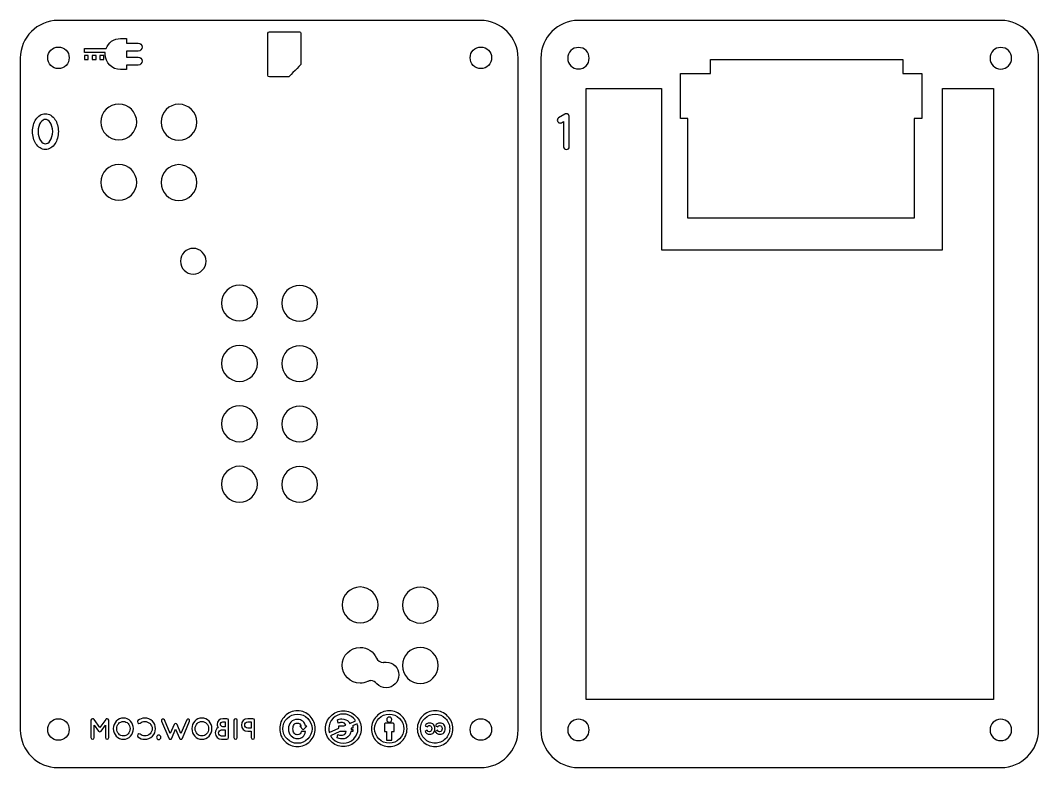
# Model space of a CAD drawing. Header units: millimetres. Extents: x -1309 to 1857, y -1546 to 39.
# Drawn here: x -987.9 to -852.9, y -471.1 to -372.1 of the extents above; entities that cross this region are included whole.
import ezdxf

# ---------------------------------------------------------------- set-up
doc = ezdxf.new("R2010")
doc.units = ezdxf.units.MM
doc.header["$LTSCALE"] = 0.5
doc.layers.add('svg6375', color=7, linetype='Continuous')

msp = doc.modelspace()

# ---------------------------------------------------------------- linework, layer by layer
at = {"layer": 'svg6375'}
for p, q in [((-978.92, -376.75), (-979.43, -376.75)), ((-979.43, -376.75), (-979.43, -377.26)), ((-979.43, -377.26), (-978.92, -377.26)), ((-978.92, -377.26), (-978.92, -376.75)), ((-977.89, -376.75), (-978.4, -376.75)), ((-978.4, -376.75), (-978.4, -377.26)), ((-978.4, -377.26), (-977.89, -377.26)), ((-977.89, -377.26), (-977.89, -376.75)), ((-976.86, -376.75), (-977.37, -376.75)), ((-977.37, -376.75), (-977.37, -377.26)), ((-977.37, -377.26), (-976.86, -377.26)), ((-976.86, -377.26), (-976.86, -376.75)), ((-896.43, -377.25), (-870.91, -377.25)), ((-896.43, -379.11), (-896.43, -377.25)), ((-870.91, -377.25), (-870.91, -379.11)), ((-900.41, -385.1), (-900.41, -379.11)), ((-900.41, -379.11), (-896.43, -379.11)), ((-870.91, -379.11), (-868.41, -379.11)), ((-868.41, -379.11), (-868.41, -385.1)), ((-912.92, -381.1), (-902.91, -381.1)), ((-912.92, -462.1), (-912.92, -381.1)), ((-912.92, -381.1), (-912.92, -381.1)), ((-902.91, -381.1), (-902.91, -402.47)), ((-865.66, -402.47), (-865.66, -381.1)), ((-865.66, -381.1), (-858.91, -381.1)), ((-858.91, -381.1), (-858.91, -462.1)), ((-899.42, -385.1), (-900.41, -385.1)), ((-899.42, -398.3), (-899.42, -385.1)), ((-868.41, -385.1), (-869.41, -385.1)), ((-869.41, -385.1), (-869.41, -398.3)), ((-869.41, -398.3), (-899.42, -398.3)), ((-902.91, -402.47), (-865.66, -402.47)), ((-858.91, -462.1), (-912.92, -462.1))]:
    msp.add_line(p, q, dxfattribs=at)
msp.add_lwpolyline([(-944.94, -466.06), (-944.94, -466.05), (-944.94, -466.06), (-944.94, -466.06)], dxfattribs=at)
for points, knots in [([(-921.92, -377.09), (-921.92, -377.09), (-921.92, -466.11), (-921.92, -466.11), (-921.92, -468.86), (-924.17, -471.11), (-926.92, -471.11), (-926.92, -471.11), (-982.93, -471.11), (-982.93, -471.11), (-985.68, -471.11), (-987.93, -468.86), (-987.93, -466.11), (-987.93, -466.11), (-987.93, -377.09), (-987.93, -377.09), (-987.93, -374.34), (-985.68, -372.09), (-982.93, -372.09), (-982.93, -372.09), (-926.92, -372.09), (-926.92, -372.09), (-924.17, -372.09), (-921.92, -374.34), (-921.92, -377.09)], [0, 0, 0, 0, 1, 1, 1, 2, 2, 2, 3, 3, 3, 4, 4, 4, 5, 5, 5, 6, 6, 6, 7, 7, 7, 8, 8, 8, 8]), ([(-954.89, -373.58), (-955, -373.58), (-955.09, -373.67), (-955.09, -373.79), (-955.09, -373.79), (-955.11, -379.36), (-955.11, -379.36), (-955.11, -379.48), (-955.01, -379.56), (-954.9, -379.56), (-954.9, -379.56), (-952.42, -379.58), (-952.37, -379.58), (-952.36, -379.58), (-952.35, -379.57), (-952.33, -379.56), (-952.2, -379.43), (-950.77, -377.97), (-950.77, -377.97), (-950.75, -377.95), (-950.74, -377.9), (-950.74, -377.9), (-950.74, -377.9), (-950.74, -373.81), (-950.74, -373.81), (-950.74, -373.69), (-950.82, -373.59), (-950.93, -373.59), (-950.93, -373.59), (-954.89, -373.58), (-954.89, -373.58)], [0, 0, 0, 0, 1, 1, 1, 2, 2, 2, 3, 3, 3, 4, 4, 4, 5, 5, 5, 6, 6, 6, 7, 7, 7, 8, 8, 8, 9, 9, 9, 10, 10, 10, 10]), ([(-972.3, -376.94), (-972.3, -376.94), (-973.84, -376.94), (-973.84, -376.94), (-973.84, -376.94), (-973.84, -376.15), (-973.84, -376.15), (-973.84, -376.15), (-972.3, -376.15), (-972.3, -376.15), (-972.01, -376.15), (-971.78, -375.91), (-971.78, -375.62), (-971.78, -375.33), (-972.01, -375.09), (-972.3, -375.09), (-972.3, -375.09), (-973.84, -375.09), (-973.84, -375.09), (-973.84, -375.09), (-973.84, -374.48), (-973.84, -374.48), (-973.84, -374.48), (-974.65, -374.48), (-974.65, -374.48), (-974.65, -374.48), (-974.65, -374.48), (-974.65, -374.48), (-974.65, -374.48), (-974.66, -374.48), (-974.66, -374.48), (-975.53, -374.48), (-976.26, -375.04), (-976.55, -375.83), (-976.55, -375.83), (-979.43, -375.83), (-979.43, -375.83), (-979.43, -375.83), (-979.43, -376.34), (-979.43, -376.34), (-979.43, -376.34), (-976.66, -376.34), (-976.66, -376.34), (-976.67, -376.4), (-976.67, -376.47), (-976.67, -376.54), (-976.67, -377.69), (-975.77, -378.61), (-974.66, -378.61), (-974.66, -378.61), (-974.65, -378.61), (-974.65, -378.61), (-974.65, -378.61), (-973.84, -378.61), (-973.84, -378.61), (-973.84, -378.61), (-973.84, -378), (-973.84, -378), (-973.84, -378), (-972.3, -378), (-972.3, -378), (-972.01, -378), (-971.78, -377.76), (-971.78, -377.47), (-971.78, -377.18), (-972.01, -376.94), (-972.3, -376.94)], [0, 0, 0, 0, 1, 1, 1, 2, 2, 2, 3, 3, 3, 4, 4, 4, 5, 5, 5, 6, 6, 6, 7, 7, 7, 8, 8, 8, 9, 9, 9, 10, 10, 10, 11, 11, 11, 12, 12, 12, 13, 13, 13, 14, 14, 14, 15, 15, 15, 16, 16, 16, 17, 17, 17, 18, 18, 18, 19, 19, 19, 20, 20, 20, 21, 21, 21, 22, 22, 22, 22]), ([(-984.3, -377.04), (-984.3, -377.83), (-983.66, -378.47), (-982.88, -378.47), (-982.09, -378.47), (-981.45, -377.83), (-981.45, -377.04), (-981.45, -376.26), (-982.09, -375.62), (-982.88, -375.62), (-983.66, -375.62), (-984.3, -376.26), (-984.3, -377.04)], [0, 0, 0, 0, 1, 1, 1, 2, 2, 2, 3, 3, 3, 4, 4, 4, 4]), ([(-925.44, -377.04), (-925.44, -376.26), (-926.08, -375.62), (-926.87, -375.62), (-927.65, -375.62), (-928.29, -376.26), (-928.29, -377.04), (-928.29, -377.83), (-927.65, -378.47), (-926.87, -378.47), (-926.08, -378.47), (-925.44, -377.83), (-925.44, -377.04)], [0, 0, 0, 0, 1, 1, 1, 2, 2, 2, 3, 3, 3, 4, 4, 4, 4]), ([(-913.92, -375.67), (-913.13, -375.67), (-912.5, -376.31), (-912.5, -377.1), (-912.5, -377.89), (-913.13, -378.52), (-913.92, -378.52), (-914.7, -378.52), (-915.35, -377.89), (-915.35, -377.1), (-915.35, -376.31), (-914.7, -375.67), (-913.92, -375.67)], [0, 0, 0, 0, 1, 1, 1, 2, 2, 2, 3, 3, 3, 4, 4, 4, 4]), ([(-857.92, -375.67), (-857.13, -375.67), (-856.49, -376.31), (-856.49, -377.1), (-856.49, -377.89), (-857.13, -378.53), (-857.92, -378.53), (-858.71, -378.53), (-859.34, -377.89), (-859.34, -377.1), (-859.34, -376.31), (-858.71, -375.67), (-857.92, -375.67)], [0, 0, 0, 0, 1, 1, 1, 2, 2, 2, 3, 3, 3, 4, 4, 4, 4]), ([(-972.5, -385.55), (-972.5, -386.86), (-973.57, -387.92), (-974.88, -387.92), (-976.19, -387.92), (-977.25, -386.86), (-977.25, -385.55), (-977.25, -384.23), (-976.19, -383.17), (-974.88, -383.17), (-973.57, -383.17), (-972.5, -384.23), (-972.5, -385.55)], [0, 0, 0, 0, 1, 1, 1, 2, 2, 2, 3, 3, 3, 4, 4, 4, 4]), ([(-964.52, -385.57), (-964.52, -386.88), (-965.58, -387.95), (-966.9, -387.95), (-968.21, -387.95), (-969.27, -386.88), (-969.27, -385.57), (-969.27, -384.26), (-968.21, -383.2), (-966.9, -383.2), (-965.58, -383.2), (-964.52, -384.26), (-964.52, -385.57)], [0, 0, 0, 0, 1, 1, 1, 2, 2, 2, 3, 3, 3, 4, 4, 4, 4]), ([(-985.86, -388.44), (-985.86, -388.44), (-985.86, -388.44), (-985.86, -388.44), (-985.57, -388.86), (-985.13, -389.19), (-984.6, -389.19), (-984.08, -389.19), (-983.63, -388.86), (-983.35, -388.44), (-983.05, -388), (-982.89, -387.43), (-982.89, -386.82), (-982.89, -386.19), (-983.05, -385.63), (-983.35, -385.2), (-983.63, -384.76), (-984.08, -384.45), (-984.6, -384.45), (-985.13, -384.45), (-985.57, -384.76), (-985.86, -385.2), (-986.16, -385.63), (-986.31, -386.19), (-986.32, -386.82), (-986.31, -387.43), (-986.16, -388), (-985.86, -388.44)], [0, 0, 0, 0, 1, 1, 1, 2, 2, 2, 3, 3, 3, 4, 4, 4, 5, 5, 5, 6, 6, 6, 7, 7, 7, 8, 8, 8, 9, 9, 9, 9]), ([(-915.4, -384.47), (-915.41, -384.46), (-915.42, -384.46), (-915.44, -384.46), (-915.45, -384.46), (-915.46, -384.46), (-915.47, -384.45)], [13, 13, 13, 13, 14, 14, 14, 15, 15, 15, 15]), ([(-915.14, -384.8), (-915.15, -384.79), (-915.15, -384.77), (-915.15, -384.75), (-915.15, -384.75), (-915.16, -384.73), (-915.16, -384.72)], [0, 0, 0, 0, 1, 1, 1, 2, 2, 2, 2]), ([(-983.97, -388.02), (-983.97, -388.02), (-983.97, -388.02), (-983.97, -388.02), (-984.17, -388.31), (-984.39, -388.44), (-984.6, -388.44), (-984.81, -388.44), (-985.04, -388.31), (-985.24, -388.02), (-985.43, -387.73), (-985.57, -387.3), (-985.57, -386.82), (-985.57, -386.33), (-985.43, -385.9), (-985.24, -385.61), (-985.04, -385.33), (-984.81, -385.19), (-984.6, -385.2), (-984.39, -385.19), (-984.17, -385.33), (-983.97, -385.61), (-983.78, -385.9), (-983.64, -386.33), (-983.64, -386.82), (-983.64, -387.3), (-983.78, -387.73), (-983.97, -388.02)], [0, 0, 0, 0, 1, 1, 1, 2, 2, 2, 3, 3, 3, 4, 4, 4, 5, 5, 5, 6, 6, 6, 7, 7, 7, 8, 8, 8, 9, 9, 9, 9]), ([(-916.67, -385.5), (-916.6, -385.63), (-916.48, -385.69), (-916.35, -385.69), (-916.29, -385.69), (-916.23, -385.68), (-916.16, -385.64)], [25, 25, 25, 25, 26, 26, 26, 27, 27, 27, 27]), ([(-915.89, -388.82), (-915.89, -389.03), (-915.73, -389.19), (-915.52, -389.19), (-915.32, -389.19), (-915.14, -389.03), (-915.14, -388.82)], [29, 29, 29, 29, 30, 30, 30, 31, 31, 31, 31]), ([(-972.5, -393.55), (-972.5, -394.86), (-973.57, -395.92), (-974.88, -395.92), (-976.19, -395.92), (-977.25, -394.86), (-977.25, -393.55), (-977.25, -392.23), (-976.19, -391.17), (-974.88, -391.17), (-973.57, -391.17), (-972.5, -392.23), (-972.5, -393.55)], [0, 0, 0, 0, 1, 1, 1, 2, 2, 2, 3, 3, 3, 4, 4, 4, 4]), ([(-964.52, -393.57), (-964.52, -394.88), (-965.58, -395.95), (-966.9, -395.95), (-968.21, -395.95), (-969.27, -394.88), (-969.27, -393.57), (-969.27, -392.26), (-968.21, -391.2), (-966.9, -391.2), (-965.58, -391.2), (-964.52, -392.26), (-964.52, -393.57)], [0, 0, 0, 0, 1, 1, 1, 2, 2, 2, 3, 3, 3, 4, 4, 4, 4]), ([(-963.3, -404), (-963.3, -404.93), (-964.07, -405.7), (-965, -405.7), (-965.94, -405.7), (-966.7, -404.93), (-966.7, -404), (-966.7, -403.06), (-965.94, -402.3), (-965, -402.3), (-964.07, -402.3), (-963.3, -403.06), (-963.3, -404)], [0, 0, 0, 0, 1, 1, 1, 2, 2, 2, 3, 3, 3, 4, 4, 4, 4]), ([(-956.5, -409.55), (-956.5, -410.86), (-957.57, -411.92), (-958.88, -411.92), (-960.19, -411.92), (-961.25, -410.86), (-961.25, -409.55), (-961.25, -408.24), (-960.19, -407.17), (-958.88, -407.17), (-957.57, -407.17), (-956.5, -408.24), (-956.5, -409.55)], [0, 0, 0, 0, 1, 1, 1, 2, 2, 2, 3, 3, 3, 4, 4, 4, 4]), ([(-948.52, -409.57), (-948.52, -410.89), (-949.58, -411.95), (-950.89, -411.95), (-952.21, -411.95), (-953.27, -410.89), (-953.27, -409.57), (-953.27, -408.26), (-952.21, -407.2), (-950.89, -407.2), (-949.58, -407.2), (-948.52, -408.26), (-948.52, -409.57)], [0, 0, 0, 0, 1, 1, 1, 2, 2, 2, 3, 3, 3, 4, 4, 4, 4]), ([(-956.5, -417.55), (-956.5, -418.86), (-957.57, -419.92), (-958.88, -419.92), (-960.19, -419.92), (-961.25, -418.86), (-961.25, -417.55), (-961.25, -416.24), (-960.19, -415.17), (-958.88, -415.17), (-957.57, -415.17), (-956.5, -416.24), (-956.5, -417.55)], [0, 0, 0, 0, 1, 1, 1, 2, 2, 2, 3, 3, 3, 4, 4, 4, 4]), ([(-948.52, -417.57), (-948.52, -418.89), (-949.58, -419.95), (-950.89, -419.95), (-952.21, -419.95), (-953.27, -418.89), (-953.27, -417.57), (-953.27, -416.26), (-952.21, -415.2), (-950.89, -415.2), (-949.58, -415.2), (-948.52, -416.26), (-948.52, -417.57)], [0, 0, 0, 0, 1, 1, 1, 2, 2, 2, 3, 3, 3, 4, 4, 4, 4]), ([(-956.5, -425.55), (-956.5, -426.86), (-957.57, -427.92), (-958.88, -427.92), (-960.19, -427.92), (-961.25, -426.86), (-961.25, -425.55), (-961.25, -424.24), (-960.19, -423.17), (-958.88, -423.17), (-957.57, -423.17), (-956.5, -424.24), (-956.5, -425.55)], [0, 0, 0, 0, 1, 1, 1, 2, 2, 2, 3, 3, 3, 4, 4, 4, 4]), ([(-948.52, -425.57), (-948.52, -426.89), (-949.58, -427.95), (-950.89, -427.95), (-952.21, -427.95), (-953.27, -426.89), (-953.27, -425.57), (-953.27, -424.26), (-952.21, -423.2), (-950.89, -423.2), (-949.58, -423.2), (-948.52, -424.26), (-948.52, -425.57)], [0, 0, 0, 0, 1, 1, 1, 2, 2, 2, 3, 3, 3, 4, 4, 4, 4]), ([(-956.5, -433.55), (-956.5, -434.86), (-957.57, -435.92), (-958.88, -435.92), (-960.19, -435.92), (-961.25, -434.86), (-961.25, -433.55), (-961.25, -432.24), (-960.19, -431.17), (-958.88, -431.17), (-957.57, -431.17), (-956.5, -432.24), (-956.5, -433.55)], [0, 0, 0, 0, 1, 1, 1, 2, 2, 2, 3, 3, 3, 4, 4, 4, 4]), ([(-948.52, -433.57), (-948.52, -434.89), (-949.58, -435.95), (-950.89, -435.95), (-952.21, -435.95), (-953.27, -434.89), (-953.27, -433.57), (-953.27, -432.26), (-952.21, -431.2), (-950.89, -431.2), (-949.58, -431.2), (-948.52, -432.26), (-948.52, -433.57)], [0, 0, 0, 0, 1, 1, 1, 2, 2, 2, 3, 3, 3, 4, 4, 4, 4]), ([(-940.5, -449.55), (-940.5, -450.86), (-941.56, -451.93), (-942.88, -451.93), (-944.19, -451.93), (-945.25, -450.86), (-945.25, -449.55), (-945.25, -448.24), (-944.19, -447.17), (-942.88, -447.17), (-941.56, -447.17), (-940.5, -448.24), (-940.5, -449.55)], [0, 0, 0, 0, 1, 1, 1, 2, 2, 2, 3, 3, 3, 4, 4, 4, 4]), ([(-932.52, -449.58), (-932.52, -450.89), (-933.58, -451.95), (-934.89, -451.95), (-936.21, -451.95), (-937.27, -450.89), (-937.27, -449.58), (-937.27, -448.26), (-936.21, -447.2), (-934.89, -447.2), (-933.58, -447.2), (-932.52, -448.26), (-932.52, -449.58)], [0, 0, 0, 0, 1, 1, 1, 2, 2, 2, 3, 3, 3, 4, 4, 4, 4]), ([(-942.87, -455.18), (-944.19, -455.18), (-945.25, -456.24), (-945.25, -457.55), (-945.25, -458.86), (-944.19, -459.92), (-942.87, -459.92), (-942.52, -459.92), (-942.19, -459.84), (-941.9, -459.7), (-941.89, -459.7), (-941.88, -459.7), (-941.87, -459.7), (-941.74, -459.63), (-941.6, -459.58), (-941.45, -459.58), (-941.14, -459.58), (-940.86, -459.73), (-940.69, -459.96), (-940.68, -459.98), (-940.66, -459.99), (-940.65, -460), (-940.34, -460.32), (-939.91, -460.52), (-939.43, -460.52), (-938.49, -460.52), (-937.73, -459.76), (-937.73, -458.82), (-937.73, -457.88), (-938.49, -457.12), (-939.43, -457.12), (-939.48, -457.12), (-939.53, -457.12), (-939.58, -457.13), (-939.58, -457.13), (-939.58, -457.13), (-939.58, -457.13), (-939.64, -457.14), (-939.69, -457.15), (-939.74, -457.15), (-939.77, -457.16), (-939.8, -457.16), (-939.82, -457.16), (-940.22, -457.16), (-940.55, -456.92), (-940.7, -456.58), (-940.7, -456.58), (-940.71, -456.59), (-940.71, -456.59), (-941.07, -455.76), (-941.9, -455.18), (-942.87, -455.18)], [0, 0, 0, 0, 1, 1, 1, 2, 2, 2, 3, 3, 3, 4, 4, 4, 5, 5, 5, 6, 6, 6, 7, 7, 7, 8, 8, 8, 9, 9, 9, 10, 10, 10, 11, 11, 11, 12, 12, 12, 13, 13, 13, 14, 14, 14, 15, 15, 15, 16, 16, 16, 17, 17, 17, 17]), ([(-932.52, -457.58), (-932.52, -458.89), (-933.58, -459.95), (-934.89, -459.95), (-936.21, -459.95), (-937.27, -458.89), (-937.27, -457.58), (-937.27, -456.26), (-936.21, -455.2), (-934.89, -455.2), (-933.58, -455.2), (-932.52, -456.26), (-932.52, -457.58)], [0, 0, 0, 0, 1, 1, 1, 2, 2, 2, 3, 3, 3, 4, 4, 4, 4]), ([(-949.52, -464.28), (-949.05, -464.75), (-948.82, -465.31), (-948.82, -465.95), (-948.82, -466.6), (-949.05, -467.15), (-949.52, -467.61), (-949.98, -468.08), (-950.54, -468.31), (-951.18, -468.31), (-951.83, -468.31), (-952.39, -468.08), (-952.86, -467.61), (-953.31, -467.16), (-953.54, -466.61), (-953.54, -465.95), (-953.54, -465.29), (-953.31, -464.73), (-952.85, -464.28), (-952.39, -463.82), (-951.83, -463.59), (-951.18, -463.59), (-950.53, -463.59), (-949.97, -463.82), (-949.52, -464.28)], [0, 0, 0, 0, 1, 1, 1, 2, 2, 2, 3, 3, 3, 4, 4, 4, 5, 5, 5, 6, 6, 6, 7, 7, 7, 8, 8, 8, 8]), ([(-952.55, -464.59), (-952.92, -464.96), (-953.11, -465.41), (-953.11, -465.95), (-953.11, -466.49), (-952.93, -466.94), (-952.56, -467.3), (-952.17, -467.69), (-951.71, -467.88), (-951.18, -467.88), (-950.66, -467.88), (-950.2, -467.69), (-949.82, -467.31), (-949.44, -466.93), (-949.25, -466.48), (-949.25, -465.95), (-949.25, -465.43), (-949.44, -464.98), (-949.82, -464.59), (-950.19, -464.21), (-950.65, -464.02), (-951.18, -464.02), (-951.72, -464.02), (-952.17, -464.21), (-952.55, -464.59)], [0, 0, 0, 0, 1, 1, 1, 2, 2, 2, 3, 3, 3, 4, 4, 4, 5, 5, 5, 6, 6, 6, 7, 7, 7, 8, 8, 8, 8]), ([(-947.46, -465.94), (-947.46, -466.6), (-947.23, -467.16), (-946.78, -467.6), (-946.31, -468.07), (-945.74, -468.3), (-945.09, -468.3), (-944.45, -468.3), (-943.9, -468.07), (-943.43, -467.61), (-942.97, -467.14), (-942.74, -466.59), (-942.74, -465.94), (-942.74, -465.3), (-942.97, -464.74), (-943.43, -464.27), (-943.89, -463.81), (-944.44, -463.58), (-945.09, -463.58), (-945.75, -463.58), (-946.31, -463.81), (-946.77, -464.27), (-947.23, -464.72), (-947.46, -465.28), (-947.46, -465.94)], [0, 0, 0, 0, 1, 1, 1, 2, 2, 2, 3, 3, 3, 4, 4, 4, 5, 5, 5, 6, 6, 6, 7, 7, 7, 8, 8, 8, 8]), ([(-946.97, -466.45), (-947.01, -466.29), (-947.03, -466.12), (-947.03, -465.94), (-947.03, -465.4), (-946.84, -464.95), (-946.46, -464.57), (-946.09, -464.19), (-945.63, -464.01), (-945.1, -464.01), (-944.56, -464.01), (-944.11, -464.19), (-943.74, -464.57), (-943.64, -464.68), (-943.55, -464.78), (-943.47, -464.9), (-943.47, -464.9), (-944.25, -465.24), (-944.25, -465.24), (-944.29, -465.17), (-944.33, -465.11), (-944.38, -465.05), (-944.61, -464.8), (-944.92, -464.65), (-945.3, -464.65), (-945.54, -464.65), (-945.75, -464.7), (-945.89, -464.77), (-945.89, -464.77), (-945.78, -465.22), (-945.78, -465.22), (-945.67, -465.17), (-945.51, -465.12), (-945.34, -465.12), (-945.15, -465.12), (-944.98, -465.18), (-944.85, -465.33), (-944.82, -465.37), (-944.79, -465.42), (-944.77, -465.47), (-944.77, -465.47), (-945.04, -465.59), (-945.04, -465.59), (-945.04, -465.59), (-945.71, -465.59), (-945.71, -465.59), (-945.71, -465.59), (-945.71, -465.87), (-945.71, -465.87), (-945.71, -465.87), (-945.68, -465.87), (-945.68, -465.87), (-945.68, -465.87), (-946.97, -466.45), (-946.97, -466.45)], [0, 0, 0, 0, 1, 1, 1, 2, 2, 2, 3, 3, 3, 4, 4, 4, 5, 5, 5, 6, 6, 6, 7, 7, 7, 8, 8, 8, 9, 9, 9, 10, 10, 10, 11, 11, 11, 12, 12, 12, 13, 13, 13, 14, 14, 14, 15, 15, 15, 16, 16, 16, 17, 17, 17, 18, 18, 18, 18]), ([(-937.35, -464.27), (-936.89, -464.74), (-936.65, -465.3), (-936.65, -465.95), (-936.65, -466.59), (-936.89, -467.15), (-937.35, -467.61), (-937.82, -468.07), (-938.37, -468.3), (-939.01, -468.3), (-939.66, -468.3), (-940.22, -468.07), (-940.7, -467.6), (-941.15, -467.16), (-941.37, -466.61), (-941.37, -465.95), (-941.37, -465.29), (-941.14, -464.73), (-940.68, -464.27), (-940.23, -463.81), (-939.67, -463.59), (-939.01, -463.59), (-938.36, -463.59), (-937.8, -463.81), (-937.35, -464.27)], [0, 0, 0, 0, 1, 1, 1, 2, 2, 2, 3, 3, 3, 4, 4, 4, 5, 5, 5, 6, 6, 6, 7, 7, 7, 8, 8, 8, 8]), ([(-940.38, -464.58), (-940.76, -464.95), (-940.95, -465.41), (-940.95, -465.95), (-940.95, -466.49), (-940.76, -466.94), (-940.39, -467.3), (-940, -467.68), (-939.54, -467.88), (-939.02, -467.88), (-938.49, -467.88), (-938.03, -467.68), (-937.65, -467.3), (-937.27, -466.92), (-937.08, -466.47), (-937.08, -465.95), (-937.08, -465.43), (-937.27, -464.97), (-937.66, -464.58), (-938.03, -464.2), (-938.48, -464.01), (-939.02, -464.01), (-939.55, -464.01), (-940, -464.2), (-940.38, -464.58)], [0, 0, 0, 0, 1, 1, 1, 2, 2, 2, 3, 3, 3, 4, 4, 4, 5, 5, 5, 6, 6, 6, 7, 7, 7, 8, 8, 8, 8]), ([(-939.01, -465.08), (-939.23, -465.08), (-939.34, -464.97), (-939.34, -464.75), (-939.34, -464.53), (-939.23, -464.42), (-939.01, -464.42), (-938.79, -464.42), (-938.68, -464.53), (-938.68, -464.75), (-938.68, -464.97), (-938.79, -465.08), (-939.01, -465.08)], [0, 0, 0, 0, 1, 1, 1, 2, 2, 2, 3, 3, 3, 4, 4, 4, 4]), ([(-931.27, -464.27), (-931.04, -464.5), (-930.87, -464.76), (-930.75, -465.05), (-930.63, -465.34), (-930.57, -465.63), (-930.57, -465.95), (-930.57, -466.26), (-930.63, -466.56), (-930.75, -466.84), (-930.86, -467.13), (-931.04, -467.38), (-931.26, -467.61), (-931.49, -467.83), (-931.74, -468.01), (-932.03, -468.13), (-932.31, -468.24), (-932.61, -468.3), (-932.92, -468.3), (-933.24, -468.3), (-933.54, -468.24), (-933.83, -468.12), (-934.12, -468), (-934.38, -467.83), (-934.61, -467.6), (-934.83, -467.39), (-935, -467.14), (-935.12, -466.85), (-935.23, -466.57), (-935.29, -466.27), (-935.29, -465.95), (-935.29, -465.63), (-935.23, -465.32), (-935.11, -465.04), (-935, -464.75), (-934.83, -464.5), (-934.61, -464.28), (-934.15, -463.82), (-933.58, -463.59), (-932.92, -463.59), (-932.27, -463.59), (-931.72, -463.82), (-931.27, -464.27)], [0, 0, 0, 0, 1, 1, 1, 2, 2, 2, 3, 3, 3, 4, 4, 4, 5, 5, 5, 6, 6, 6, 7, 7, 7, 8, 8, 8, 9, 9, 9, 10, 10, 10, 11, 11, 11, 12, 12, 12, 13, 13, 13, 14, 14, 14, 14]), ([(-934.3, -464.58), (-934.48, -464.76), (-934.62, -464.97), (-934.72, -465.2), (-934.81, -465.44), (-934.86, -465.69), (-934.86, -465.95), (-934.86, -466.49), (-934.68, -466.94), (-934.31, -467.3), (-934.12, -467.48), (-933.91, -467.63), (-933.67, -467.72), (-933.43, -467.82), (-933.19, -467.87), (-932.93, -467.87), (-932.68, -467.87), (-932.43, -467.82), (-932.2, -467.73), (-931.97, -467.63), (-931.76, -467.49), (-931.57, -467.3), (-931.39, -467.12), (-931.24, -466.91), (-931.14, -466.68), (-931.05, -466.44), (-931, -466.2), (-931, -465.95), (-931, -465.69), (-931.05, -465.45), (-931.14, -465.21), (-931.24, -464.98), (-931.39, -464.77), (-931.57, -464.58), (-931.94, -464.2), (-932.39, -464.01), (-932.93, -464.01), (-933.47, -464.01), (-933.92, -464.2), (-934.3, -464.58)], [0, 0, 0, 0, 1, 1, 1, 2, 2, 2, 3, 3, 3, 4, 4, 4, 5, 5, 5, 6, 6, 6, 7, 7, 7, 8, 8, 8, 9, 9, 9, 10, 10, 10, 11, 11, 11, 12, 12, 12, 13, 13, 13, 13]), ([(-984.3, -466.06), (-984.3, -466.84), (-983.66, -467.48), (-982.88, -467.48), (-982.09, -467.48), (-981.45, -466.84), (-981.45, -466.06), (-981.45, -465.27), (-982.09, -464.63), (-982.88, -464.63), (-983.66, -464.63), (-984.3, -465.27), (-984.3, -466.06)], [0, 0, 0, 0, 1, 1, 1, 2, 2, 2, 3, 3, 3, 4, 4, 4, 4]), ([(-978.34, -464.62), (-978.34, -464.62), (-978.34, -464.62), (-978.34, -464.62), (-978.34, -464.62), (-978.34, -464.62), (-978.34, -464.62), (-978.27, -464.62), (-978.21, -464.65), (-978.16, -464.71), (-978.16, -464.71), (-977.39, -465.79), (-977.39, -465.79), (-977.39, -465.79), (-976.61, -464.71), (-976.61, -464.71), (-976.57, -464.65), (-976.5, -464.62), (-976.44, -464.62), (-976.44, -464.62), (-976.43, -464.62), (-976.43, -464.62), (-976.31, -464.62), (-976.21, -464.72), (-976.21, -464.83), (-976.21, -464.83), (-976.21, -467.13), (-976.21, -467.13), (-976.21, -467.25), (-976.31, -467.35), (-976.43, -467.35), (-976.55, -467.35), (-976.65, -467.25), (-976.65, -467.13), (-976.65, -467.13), (-976.65, -465.49), (-976.65, -465.49), (-976.65, -465.49), (-977.2, -466.27), (-977.2, -466.27), (-977.25, -466.33), (-977.31, -466.36), (-977.38, -466.36), (-977.38, -466.36), (-977.39, -466.36), (-977.39, -466.36), (-977.39, -466.36), (-977.39, -466.36), (-977.39, -466.36), (-977.46, -466.36), (-977.52, -466.33), (-977.57, -466.27), (-977.57, -466.27), (-978.13, -465.49), (-978.13, -465.49), (-978.13, -465.49), (-978.13, -467.13), (-978.13, -467.13), (-978.13, -467.25), (-978.22, -467.35), (-978.34, -467.35), (-978.46, -467.35), (-978.56, -467.25), (-978.56, -467.13), (-978.56, -467.13), (-978.56, -464.83), (-978.56, -464.83), (-978.56, -464.72), (-978.46, -464.62), (-978.34, -464.62)], [0, 0, 0, 0, 1, 1, 1, 2, 2, 2, 3, 3, 3, 4, 4, 4, 5, 5, 5, 6, 6, 6, 7, 7, 7, 8, 8, 8, 9, 9, 9, 10, 10, 10, 11, 11, 11, 12, 12, 12, 13, 13, 13, 14, 14, 14, 15, 15, 15, 16, 16, 16, 17, 17, 17, 18, 18, 18, 19, 19, 19, 20, 20, 20, 21, 21, 21, 22, 22, 22, 23, 23, 23, 23]), ([(-974.27, -464.54), (-973.9, -464.54), (-973.56, -464.7), (-973.32, -464.96), (-973.08, -465.22), (-972.93, -465.56), (-972.93, -465.94), (-972.93, -466.33), (-973.08, -466.68), (-973.32, -466.93), (-973.56, -467.18), (-973.9, -467.35), (-974.27, -467.35), (-974.63, -467.35), (-974.98, -467.18), (-975.21, -466.93), (-975.45, -466.68), (-975.6, -466.33), (-975.6, -465.94), (-975.6, -465.56), (-975.45, -465.22), (-975.21, -464.96), (-974.98, -464.7), (-974.63, -464.54), (-974.27, -464.54)], [0, 0, 0, 0, 1, 1, 1, 2, 2, 2, 3, 3, 3, 4, 4, 4, 5, 5, 5, 6, 6, 6, 7, 7, 7, 8, 8, 8, 8]), ([(-974.89, -466.62), (-974.73, -466.8), (-974.51, -466.9), (-974.27, -466.9), (-974.02, -466.9), (-973.81, -466.8), (-973.64, -466.62), (-973.48, -466.46), (-973.38, -466.21), (-973.38, -465.94), (-973.38, -465.68), (-973.48, -465.43), (-973.64, -465.26), (-973.81, -465.09), (-974.02, -464.99), (-974.27, -464.99), (-974.51, -464.99), (-974.73, -465.09), (-974.89, -465.26), (-975.05, -465.43), (-975.15, -465.68), (-975.15, -465.94), (-975.15, -466.21), (-975.05, -466.46), (-974.89, -466.62)], [0, 0, 0, 0, 1, 1, 1, 2, 2, 2, 3, 3, 3, 4, 4, 4, 5, 5, 5, 6, 6, 6, 7, 7, 7, 8, 8, 8, 8]), ([(-971.43, -467.35), (-971.77, -467.35), (-972.09, -467.24), (-972.33, -467.04), (-972.43, -466.97), (-972.44, -466.83), (-972.37, -466.73), (-972.29, -466.64), (-972.15, -466.62), (-972.06, -466.69), (-971.88, -466.83), (-971.67, -466.9), (-971.43, -466.9), (-971.16, -466.9), (-970.91, -466.8), (-970.73, -466.62), (-970.55, -466.45), (-970.44, -466.21), (-970.44, -465.95), (-970.44, -465.68), (-970.55, -465.45), (-970.73, -465.27), (-970.91, -465.1), (-971.16, -464.99), (-971.43, -464.99), (-971.67, -464.99), (-971.89, -465.06), (-972.06, -465.2), (-972.15, -465.27), (-972.29, -465.26), (-972.37, -465.16), (-972.44, -465.06), (-972.43, -464.92), (-972.33, -464.85), (-972.09, -464.66), (-971.77, -464.54), (-971.43, -464.54), (-970.65, -464.55), (-970, -465.17), (-970, -465.95), (-970, -466.72), (-970.65, -467.35), (-971.43, -467.35)], [0, 0, 0, 0, 1, 1, 1, 2, 2, 2, 3, 3, 3, 4, 4, 4, 5, 5, 5, 6, 6, 6, 7, 7, 7, 8, 8, 8, 9, 9, 9, 10, 10, 10, 11, 11, 11, 12, 12, 12, 13, 13, 13, 14, 14, 14, 14]), ([(-969.09, -464.67), (-968.98, -464.62), (-968.86, -464.67), (-968.81, -464.78), (-968.81, -464.78), (-968.05, -466.58), (-968.05, -466.58), (-968.05, -466.58), (-967.55, -465.39), (-967.55, -465.39), (-967.51, -465.3), (-967.43, -465.25), (-967.34, -465.25), (-967.26, -465.25), (-967.18, -465.3), (-967.14, -465.39), (-967.14, -465.39), (-966.64, -466.58), (-966.64, -466.58), (-966.64, -466.58), (-965.87, -464.78), (-965.87, -464.78), (-965.83, -464.67), (-965.7, -464.62), (-965.6, -464.67), (-965.48, -464.71), (-965.44, -464.84), (-965.48, -464.94), (-965.48, -464.94), (-966.44, -467.22), (-966.44, -467.22), (-966.45, -467.23), (-966.45, -467.24), (-966.46, -467.25), (-966.46, -467.25), (-966.46, -467.26), (-966.46, -467.26), (-966.47, -467.26), (-966.47, -467.27), (-966.48, -467.28), (-966.48, -467.29), (-966.48, -467.29), (-966.49, -467.29), (-966.5, -467.29), (-966.5, -467.3), (-966.51, -467.31), (-966.51, -467.31), (-966.52, -467.31), (-966.52, -467.31), (-966.52, -467.32), (-966.54, -467.33), (-966.55, -467.33), (-966.56, -467.33), (-966.56, -467.33), (-966.56, -467.34), (-966.57, -467.34), (-966.58, -467.34), (-966.59, -467.35), (-966.59, -467.35), (-966.6, -467.35), (-966.6, -467.35), (-966.61, -467.35), (-966.63, -467.35), (-966.64, -467.35), (-966.65, -467.35), (-966.66, -467.35), (-966.67, -467.35), (-966.67, -467.35), (-966.68, -467.35), (-966.68, -467.35), (-966.69, -467.34), (-966.7, -467.34), (-966.72, -467.34), (-966.72, -467.33), (-966.72, -467.33), (-966.72, -467.33), (-966.72, -467.33), (-966.72, -467.33), (-966.72, -467.33), (-966.73, -467.33), (-966.74, -467.32), (-966.75, -467.31), (-966.75, -467.31), (-966.76, -467.31), (-966.76, -467.31), (-966.77, -467.3), (-966.78, -467.29), (-966.79, -467.29), (-966.79, -467.29), (-966.79, -467.29), (-966.79, -467.28), (-966.8, -467.27), (-966.81, -467.26), (-966.81, -467.26), (-966.81, -467.26), (-966.81, -467.25), (-966.82, -467.25), (-966.82, -467.24), (-966.83, -467.23), (-966.83, -467.22), (-966.83, -467.22), (-967.34, -466.01), (-967.34, -466.01), (-967.34, -466.01), (-967.86, -467.22), (-967.86, -467.22), (-967.86, -467.23), (-967.86, -467.24), (-967.87, -467.25), (-967.87, -467.25), (-967.87, -467.26), (-967.88, -467.26), (-967.88, -467.26), (-967.89, -467.27), (-967.89, -467.28), (-967.9, -467.29), (-967.9, -467.29), (-967.9, -467.29), (-967.91, -467.29), (-967.92, -467.3), (-967.93, -467.31), (-967.93, -467.31), (-967.93, -467.31), (-967.93, -467.31), (-967.94, -467.32), (-967.95, -467.33), (-967.97, -467.33), (-967.97, -467.33), (-967.97, -467.33), (-967.98, -467.34), (-967.98, -467.34), (-967.99, -467.34), (-968, -467.35), (-968, -467.35), (-968.02, -467.35), (-968.02, -467.35), (-968.03, -467.35), (-968.04, -467.35), (-968.05, -467.35), (-968.07, -467.35), (-968.08, -467.35), (-968.09, -467.35), (-968.09, -467.35), (-968.1, -467.35), (-968.1, -467.35), (-968.11, -467.34), (-968.12, -467.34), (-968.13, -467.34), (-968.13, -467.33), (-968.13, -467.33), (-968.13, -467.33), (-968.13, -467.33), (-968.14, -467.33), (-968.14, -467.33), (-968.15, -467.33), (-968.16, -467.32), (-968.17, -467.31), (-968.17, -467.31), (-968.18, -467.31), (-968.18, -467.31), (-968.18, -467.3), (-968.2, -467.29), (-968.2, -467.29), (-968.2, -467.29), (-968.21, -467.29), (-968.21, -467.28), (-968.21, -467.27), (-968.22, -467.26), (-968.23, -467.26), (-968.23, -467.26), (-968.23, -467.25), (-968.23, -467.25), (-968.24, -467.24), (-968.25, -467.23), (-968.25, -467.22), (-968.25, -467.22), (-969.2, -464.94), (-969.2, -464.94), (-969.25, -464.84), (-969.2, -464.71), (-969.09, -464.67)], [0, 0, 0, 0, 1, 1, 1, 2, 2, 2, 3, 3, 3, 4, 4, 4, 5, 5, 5, 6, 6, 6, 7, 7, 7, 8, 8, 8, 9, 9, 9, 10, 10, 10, 11, 11, 11, 12, 12, 12, 13, 13, 13, 14, 14, 14, 15, 15, 15, 16, 16, 16, 17, 17, 17, 18, 18, 18, 19, 19, 19, 20, 20, 20, 21, 21, 21, 22, 22, 22, 23, 23, 23, 24, 24, 24, 25, 25, 25, 26, 26, 26, 27, 27, 27, 28, 28, 28, 29, 29, 29, 30, 30, 30, 31, 31, 31, 32, 32, 32, 33, 33, 33, 34, 34, 34, 35, 35, 35, 36, 36, 36, 37, 37, 37, 38, 38, 38, 39, 39, 39, 40, 40, 40, 41, 41, 41, 42, 42, 42, 43, 43, 43, 44, 44, 44, 45, 45, 45, 46, 46, 46, 47, 47, 47, 48, 48, 48, 49, 49, 49, 50, 50, 50, 51, 51, 51, 52, 52, 52, 53, 53, 53, 54, 54, 54, 55, 55, 55, 56, 56, 56, 57, 57, 57, 58, 58, 58, 59, 59, 59, 60, 60, 60, 60]), ([(-963.87, -464.54), (-963.49, -464.54), (-963.15, -464.7), (-962.91, -464.96), (-962.67, -465.22), (-962.53, -465.56), (-962.53, -465.94), (-962.53, -466.33), (-962.67, -466.68), (-962.91, -466.93), (-963.15, -467.18), (-963.49, -467.35), (-963.87, -467.35), (-964.23, -467.35), (-964.57, -467.18), (-964.8, -466.93), (-965.04, -466.68), (-965.19, -466.33), (-965.19, -465.94), (-965.19, -465.56), (-965.04, -465.22), (-964.8, -464.96), (-964.57, -464.7), (-964.23, -464.54), (-963.87, -464.54)], [0, 0, 0, 0, 1, 1, 1, 2, 2, 2, 3, 3, 3, 4, 4, 4, 5, 5, 5, 6, 6, 6, 7, 7, 7, 8, 8, 8, 8]), ([(-964.48, -466.62), (-964.32, -466.8), (-964.1, -466.9), (-963.87, -466.9), (-963.62, -466.9), (-963.4, -466.8), (-963.23, -466.62), (-963.07, -466.46), (-962.97, -466.21), (-962.97, -465.94), (-962.97, -465.68), (-963.07, -465.43), (-963.23, -465.26), (-963.4, -465.09), (-963.62, -464.99), (-963.87, -464.99), (-964.1, -464.99), (-964.32, -465.09), (-964.48, -465.26), (-964.64, -465.43), (-964.75, -465.68), (-964.75, -465.94), (-964.75, -466.21), (-964.64, -466.46), (-964.48, -466.62)], [0, 0, 0, 0, 1, 1, 1, 2, 2, 2, 3, 3, 3, 4, 4, 4, 5, 5, 5, 6, 6, 6, 7, 7, 7, 8, 8, 8, 8]), ([(-960.54, -467.35), (-960.55, -467.35), (-960.55, -467.34), (-960.56, -467.34), (-960.56, -467.34), (-960.56, -467.35), (-960.56, -467.35), (-960.56, -467.35), (-961.25, -467.35), (-961.25, -467.35), (-961.71, -467.35), (-962.09, -466.97), (-962.09, -466.51), (-962.09, -466.21), (-961.93, -465.95), (-961.69, -465.81), (-961.78, -465.68), (-961.84, -465.53), (-961.84, -465.36), (-961.84, -464.95), (-961.51, -464.62), (-961.1, -464.62), (-961.1, -464.62), (-960.56, -464.62), (-960.56, -464.62), (-960.56, -464.62), (-960.56, -464.62), (-960.56, -464.62), (-960.56, -464.62), (-960.54, -464.62), (-960.54, -464.62), (-960.43, -464.62), (-960.33, -464.71), (-960.33, -464.83), (-960.33, -464.83), (-960.33, -467.13), (-960.33, -467.13), (-960.33, -467.25), (-960.43, -467.35), (-960.54, -467.35)], [0, 0, 0, 0, 1, 1, 1, 2, 2, 2, 3, 3, 3, 4, 4, 4, 5, 5, 5, 6, 6, 6, 7, 7, 7, 8, 8, 8, 9, 9, 9, 10, 10, 10, 11, 11, 11, 12, 12, 12, 13, 13, 13, 13]), ([(-960.76, -465.05), (-960.76, -465.05), (-961.1, -465.05), (-961.1, -465.05), (-961.27, -465.05), (-961.41, -465.19), (-961.41, -465.36), (-961.41, -465.53), (-961.27, -465.68), (-961.1, -465.68), (-961.1, -465.68), (-960.76, -465.68), (-960.76, -465.68), (-960.76, -465.68), (-960.76, -465.05), (-960.76, -465.05)], [0, 0, 0, 0, 1, 1, 1, 2, 2, 2, 3, 3, 3, 4, 4, 4, 5, 5, 5, 5]), ([(-959.17, -467.13), (-959.17, -467.13), (-959.17, -467.13), (-959.17, -467.13), (-959.17, -467.26), (-959.26, -467.35), (-959.38, -467.35), (-959.5, -467.35), (-959.6, -467.26), (-959.6, -467.13), (-959.6, -467.13), (-959.6, -464.83), (-959.6, -464.83), (-959.6, -464.71), (-959.5, -464.62), (-959.38, -464.62), (-959.26, -464.62), (-959.17, -464.71), (-959.17, -464.83), (-959.17, -464.83), (-959.17, -467.13), (-959.17, -467.13)], [0, 0, 0, 0, 1, 1, 1, 2, 2, 2, 3, 3, 3, 4, 4, 4, 5, 5, 5, 6, 6, 6, 7, 7, 7, 7]), ([(-958.62, -465.46), (-958.62, -464.99), (-958.24, -464.62), (-957.78, -464.62), (-957.78, -464.62), (-957.08, -464.62), (-957.08, -464.62), (-957.08, -464.62), (-957.08, -464.62), (-957.08, -464.62), (-956.96, -464.62), (-956.86, -464.71), (-956.86, -464.83), (-956.86, -464.83), (-956.86, -467.13), (-956.86, -467.13), (-956.86, -467.25), (-956.96, -467.35), (-957.08, -467.35), (-957.2, -467.35), (-957.3, -467.25), (-957.3, -467.13), (-957.3, -467.13), (-957.3, -466.29), (-957.3, -466.29), (-957.3, -466.29), (-957.78, -466.29), (-957.78, -466.29), (-958.24, -466.29), (-958.62, -465.91), (-958.62, -465.46)], [0, 0, 0, 0, 1, 1, 1, 2, 2, 2, 3, 3, 3, 4, 4, 4, 5, 5, 5, 6, 6, 6, 7, 7, 7, 8, 8, 8, 9, 9, 9, 10, 10, 10, 10]), ([(-957.3, -465.05), (-957.3, -465.05), (-957.78, -465.05), (-957.78, -465.05), (-958, -465.05), (-958.18, -465.23), (-958.18, -465.46), (-958.18, -465.68), (-958, -465.86), (-957.78, -465.86), (-957.78, -465.86), (-957.3, -465.86), (-957.3, -465.86), (-957.3, -465.86), (-957.3, -465.05), (-957.3, -465.05)], [0, 0, 0, 0, 1, 1, 1, 2, 2, 2, 3, 3, 3, 4, 4, 4, 5, 5, 5, 5]), ([(-949.95, -465.62), (-949.95, -465.62), (-950.41, -466.09), (-950.41, -466.09), (-950.41, -466.09), (-950.88, -465.62), (-950.88, -465.62), (-950.88, -465.62), (-950.71, -465.62), (-950.71, -465.62), (-950.75, -465.34), (-950.92, -465.2), (-951.24, -465.2), (-951.41, -465.2), (-951.55, -465.27), (-951.64, -465.4), (-951.73, -465.53), (-951.78, -465.72), (-951.78, -465.97), (-951.78, -466.21), (-951.73, -466.4), (-951.63, -466.54), (-951.53, -466.68), (-951.39, -466.75), (-951.23, -466.75), (-950.89, -466.75), (-950.72, -466.61), (-950.71, -466.33), (-950.71, -466.33), (-950.11, -466.33), (-950.11, -466.33), (-950.15, -466.62), (-950.27, -466.85), (-950.46, -467.01), (-950.66, -467.17), (-950.89, -467.25), (-951.15, -467.25), (-951.52, -467.25), (-951.81, -467.13), (-952.04, -466.89), (-952.27, -466.65), (-952.38, -466.35), (-952.38, -465.98), (-952.38, -465.61), (-952.27, -465.3), (-952.05, -465.07), (-951.83, -464.83), (-951.54, -464.71), (-951.17, -464.71), (-950.9, -464.71), (-950.67, -464.79), (-950.48, -464.95), (-950.29, -465.1), (-950.18, -465.33), (-950.13, -465.62), (-950.13, -465.62), (-949.95, -465.62), (-949.95, -465.62)], [0, 0, 0, 0, 1, 1, 1, 2, 2, 2, 3, 3, 3, 4, 4, 4, 5, 5, 5, 6, 6, 6, 7, 7, 7, 8, 8, 8, 9, 9, 9, 10, 10, 10, 11, 11, 11, 12, 12, 12, 13, 13, 13, 14, 14, 14, 15, 15, 15, 16, 16, 16, 17, 17, 17, 18, 18, 18, 19, 19, 19, 19]), ([(-946.8, -466.88), (-946.8, -466.88), (-945.58, -466.34), (-945.58, -466.34), (-945.58, -466.34), (-944.72, -466.34), (-944.72, -466.34), (-944.75, -466.46), (-944.79, -466.55), (-944.85, -466.61), (-944.98, -466.76), (-945.16, -466.82), (-945.36, -466.82), (-945.54, -466.82), (-945.73, -466.76), (-945.81, -466.71), (-945.81, -466.71), (-945.9, -467.15), (-945.9, -467.15), (-945.77, -467.23), (-945.54, -467.3), (-945.29, -467.3), (-944.9, -467.3), (-944.54, -467.14), (-944.32, -466.85), (-944.22, -466.72), (-944.14, -466.55), (-944.1, -466.34), (-944.1, -466.34), (-943.85, -466.34), (-943.85, -466.34), (-943.85, -466.34), (-943.85, -466.06), (-943.85, -466.06), (-943.85, -466.06), (-944.06, -466.06), (-944.06, -466.06), (-944.06, -466.06), (-944.06, -465.99), (-944.06, -465.99), (-944.06, -465.95), (-944.07, -465.91), (-944.07, -465.87), (-944.07, -465.87), (-943.85, -465.87), (-943.85, -465.87), (-943.85, -465.87), (-943.85, -465.59), (-943.85, -465.59), (-943.85, -465.59), (-943.89, -465.59), (-943.89, -465.59), (-943.89, -465.59), (-943.26, -465.31), (-943.26, -465.31), (-943.2, -465.51), (-943.16, -465.72), (-943.16, -465.94), (-943.16, -466.47), (-943.35, -466.92), (-943.73, -467.3), (-944.12, -467.68), (-944.57, -467.87), (-945.1, -467.87), (-945.63, -467.87), (-946.09, -467.68), (-946.48, -467.29), (-946.61, -467.17), (-946.71, -467.03), (-946.8, -466.88)], [0, 0, 0, 0, 1, 1, 1, 2, 2, 2, 3, 3, 3, 4, 4, 4, 5, 5, 5, 6, 6, 6, 7, 7, 7, 8, 8, 8, 9, 9, 9, 10, 10, 10, 11, 11, 11, 12, 12, 12, 13, 13, 13, 14, 14, 14, 15, 15, 15, 16, 16, 16, 17, 17, 17, 18, 18, 18, 19, 19, 19, 20, 20, 20, 21, 21, 21, 22, 22, 22, 23, 23, 23, 23]), ([(-939.6, -465.25), (-939.57, -465.22), (-939.54, -465.21), (-939.5, -465.21), (-939.5, -465.21), (-938.53, -465.21), (-938.53, -465.21), (-938.49, -465.21), (-938.45, -465.22), (-938.42, -465.25), (-938.39, -465.28), (-938.38, -465.32), (-938.38, -465.36), (-938.38, -465.36), (-938.38, -466.33), (-938.38, -466.33), (-938.38, -466.33), (-938.65, -466.33), (-938.65, -466.33), (-938.65, -466.33), (-938.65, -467.47), (-938.65, -467.47), (-938.65, -467.47), (-939.38, -467.47), (-939.38, -467.47), (-939.38, -467.47), (-939.38, -466.33), (-939.38, -466.33), (-939.38, -466.33), (-939.65, -466.33), (-939.65, -466.33), (-939.65, -466.33), (-939.65, -465.36), (-939.65, -465.36), (-939.65, -465.32), (-939.63, -465.28), (-939.6, -465.25)], [0, 0, 0, 0, 1, 1, 1, 2, 2, 2, 3, 3, 3, 4, 4, 4, 5, 5, 5, 6, 6, 6, 7, 7, 7, 8, 8, 8, 9, 9, 9, 10, 10, 10, 11, 11, 11, 12, 12, 12, 12]), ([(-933.64, -465.21), (-933.44, -465.21), (-933.28, -465.28), (-933.15, -465.41), (-933.02, -465.54), (-932.95, -465.72), (-932.95, -465.95), (-932.95, -466.18), (-933.01, -466.36), (-933.14, -466.49), (-933.27, -466.61), (-933.44, -466.68), (-933.65, -466.68), (-933.78, -466.68), (-933.9, -466.65), (-934.01, -466.58), (-934.12, -466.51), (-934.21, -466.42), (-934.27, -466.31), (-934.27, -466.31), (-933.98, -466.16), (-933.98, -466.16), (-933.92, -466.3), (-933.82, -466.36), (-933.69, -466.36), (-933.58, -466.36), (-933.5, -466.32), (-933.45, -466.25), (-933.4, -466.17), (-933.37, -466.07), (-933.37, -465.95), (-933.37, -465.67), (-933.48, -465.53), (-933.69, -465.53), (-933.73, -465.53), (-933.78, -465.54), (-933.83, -465.57), (-933.88, -465.6), (-933.92, -465.65), (-933.95, -465.72), (-933.95, -465.72), (-934.26, -465.55), (-934.26, -465.55), (-934.14, -465.33), (-933.93, -465.21), (-933.64, -465.21)], [0, 0, 0, 0, 1, 1, 1, 2, 2, 2, 3, 3, 3, 4, 4, 4, 5, 5, 5, 6, 6, 6, 7, 7, 7, 8, 8, 8, 9, 9, 9, 10, 10, 10, 11, 11, 11, 12, 12, 12, 13, 13, 13, 14, 14, 14, 15, 15, 15, 15]), ([(-932.28, -465.21), (-932.08, -465.21), (-931.91, -465.28), (-931.78, -465.41), (-931.65, -465.54), (-931.58, -465.72), (-931.58, -465.95), (-931.58, -466.18), (-931.65, -466.36), (-931.78, -466.49), (-931.91, -466.61), (-932.08, -466.68), (-932.29, -466.68), (-932.42, -466.68), (-932.54, -466.65), (-932.65, -466.58), (-932.76, -466.51), (-932.85, -466.42), (-932.91, -466.31), (-932.91, -466.31), (-932.62, -466.16), (-932.62, -466.16), (-932.56, -466.3), (-932.46, -466.36), (-932.33, -466.36), (-932.22, -466.36), (-932.14, -466.32), (-932.09, -466.25), (-932.04, -466.17), (-932.01, -466.07), (-932.01, -465.95), (-932.01, -465.67), (-932.12, -465.53), (-932.33, -465.53), (-932.37, -465.53), (-932.41, -465.54), (-932.46, -465.57), (-932.51, -465.6), (-932.55, -465.65), (-932.59, -465.72), (-932.59, -465.72), (-932.9, -465.55), (-932.9, -465.55), (-932.78, -465.33), (-932.57, -465.21), (-932.28, -465.21)], [0, 0, 0, 0, 1, 1, 1, 2, 2, 2, 3, 3, 3, 4, 4, 4, 5, 5, 5, 6, 6, 6, 7, 7, 7, 8, 8, 8, 9, 9, 9, 10, 10, 10, 11, 11, 11, 12, 12, 12, 13, 13, 13, 14, 14, 14, 15, 15, 15, 15]), ([(-928.29, -466.06), (-928.29, -466.84), (-927.65, -467.48), (-926.87, -467.48), (-926.08, -467.48), (-925.44, -466.84), (-925.44, -466.06), (-925.44, -465.27), (-926.08, -464.63), (-926.87, -464.63), (-927.65, -464.63), (-928.29, -465.27), (-928.29, -466.06)], [0, 0, 0, 0, 1, 1, 1, 2, 2, 2, 3, 3, 3, 4, 4, 4, 4]), ([(-913.92, -464.69), (-913.13, -464.69), (-912.5, -465.32), (-912.5, -466.11), (-912.5, -466.89), (-913.13, -467.53), (-913.92, -467.53), (-914.7, -467.53), (-915.35, -466.89), (-915.35, -466.11), (-915.35, -465.32), (-914.7, -464.69), (-913.92, -464.69)], [0, 0, 0, 0, 1, 1, 1, 2, 2, 2, 3, 3, 3, 4, 4, 4, 4]), ([(-857.92, -464.69), (-857.13, -464.69), (-856.49, -465.32), (-856.49, -466.11), (-856.49, -466.89), (-857.13, -467.53), (-857.92, -467.53), (-858.71, -467.53), (-859.34, -466.89), (-859.34, -466.11), (-859.34, -465.32), (-858.71, -464.69), (-857.92, -464.69)], [0, 0, 0, 0, 1, 1, 1, 2, 2, 2, 3, 3, 3, 4, 4, 4, 4]), ([(-969.29, -467.09), (-969.29, -467.25), (-969.42, -467.38), (-969.58, -467.38), (-969.74, -467.38), (-969.87, -467.25), (-969.87, -467.09), (-969.87, -466.93), (-969.74, -466.8), (-969.58, -466.8), (-969.42, -466.8), (-969.29, -466.93), (-969.29, -467.09)], [0, 0, 0, 0, 1, 1, 1, 2, 2, 2, 3, 3, 3, 4, 4, 4, 4]), ([(-960.76, -466.11), (-960.76, -466.11), (-961.25, -466.11), (-961.25, -466.11), (-961.47, -466.11), (-961.65, -466.29), (-961.65, -466.51), (-961.65, -466.74), (-961.47, -466.91), (-961.25, -466.92), (-961.25, -466.92), (-960.76, -466.92), (-960.76, -466.92), (-960.76, -466.92), (-960.76, -466.11), (-960.76, -466.11)], [0, 0, 0, 0, 1, 1, 1, 2, 2, 2, 3, 3, 3, 4, 4, 4, 5, 5, 5, 5])]:
    msp.add_open_spline(points, degree=3, knots=knots, dxfattribs=at)
for points in [[(-913.92, -372.09), (-916.67, -372.09), (-918.91, -374.35), (-918.91, -377.1)], [(-857.91, -372.09), (-876.83, -372.08), (-896.87, -372.09), (-913.92, -372.09)], [(-852.91, -377.1), (-852.91, -374.35), (-855.16, -372.09), (-857.91, -372.09)], [(-918.91, -377.1), (-918.91, -377.1), (-918.91, -466.1), (-918.91, -466.1)], [(-852.91, -466.1), (-852.91, -466.1), (-852.91, -377.1), (-852.91, -377.1)], [(-915.72, -384.5), (-915.72, -384.5), (-916.55, -385), (-916.55, -385)], [(-915.69, -384.49), (-915.7, -384.5), (-915.71, -384.5), (-915.72, -384.5)], [(-915.66, -384.47), (-915.67, -384.48), (-915.68, -384.49), (-915.69, -384.49)], [(-915.62, -384.46), (-915.63, -384.46), (-915.64, -384.47), (-915.66, -384.47)], [(-915.59, -384.46), (-915.6, -384.46), (-915.61, -384.46), (-915.62, -384.46)], [(-915.54, -384.45), (-915.55, -384.45), (-915.57, -384.45), (-915.59, -384.46)], [(-915.52, -384.45), (-915.52, -384.45), (-915.54, -384.45), (-915.54, -384.45)], [(-915.51, -384.45), (-915.51, -384.45), (-915.52, -384.45), (-915.52, -384.45)], [(-915.47, -384.45), (-915.47, -384.45), (-915.51, -384.45), (-915.51, -384.45)], [(-915.37, -384.48), (-915.38, -384.47), (-915.39, -384.47), (-915.4, -384.47)], [(-915.33, -384.5), (-915.34, -384.5), (-915.35, -384.49), (-915.37, -384.48)], [(-915.3, -384.52), (-915.32, -384.51), (-915.32, -384.5), (-915.33, -384.5)], [(-915.28, -384.54), (-915.28, -384.53), (-915.3, -384.52), (-915.3, -384.52)], [(-915.25, -384.56), (-915.26, -384.56), (-915.26, -384.54), (-915.28, -384.54)], [(-915.23, -384.59), (-915.24, -384.58), (-915.24, -384.57), (-915.25, -384.56)], [(-915.2, -384.62), (-915.21, -384.61), (-915.22, -384.6), (-915.23, -384.59)], [(-915.2, -384.63), (-915.2, -384.63), (-915.2, -384.62), (-915.2, -384.62)], [(-915.19, -384.65), (-915.19, -384.64), (-915.2, -384.64), (-915.2, -384.63)], [(-915.18, -384.69), (-915.18, -384.67), (-915.18, -384.67), (-915.19, -384.65)], [(-915.16, -384.72), (-915.17, -384.71), (-915.17, -384.7), (-915.18, -384.69)], [(-915.14, -384.82), (-915.14, -384.82), (-915.14, -384.8), (-915.14, -384.8)], [(-916.55, -385), (-916.73, -385.1), (-916.79, -385.34), (-916.67, -385.5)], [(-916.16, -385.64), (-916.16, -385.64), (-915.89, -385.49), (-915.89, -385.49)], [(-915.89, -385.49), (-915.89, -385.49), (-915.89, -388.82), (-915.89, -388.82)], [(-915.14, -388.82), (-915.14, -388.82), (-915.14, -384.82), (-915.14, -384.82)], [(-918.91, -466.1), (-918.91, -468.85), (-916.67, -471.11), (-913.92, -471.11)], [(-857.91, -471.11), (-855.16, -471.11), (-852.91, -468.85), (-852.91, -466.1)], [(-913.92, -471.11), (-913.92, -471.11), (-857.91, -471.11), (-857.91, -471.11)]]:
    msp.add_open_spline(points, degree=3, dxfattribs=at)

doc.saveas('drawing.dxf')
